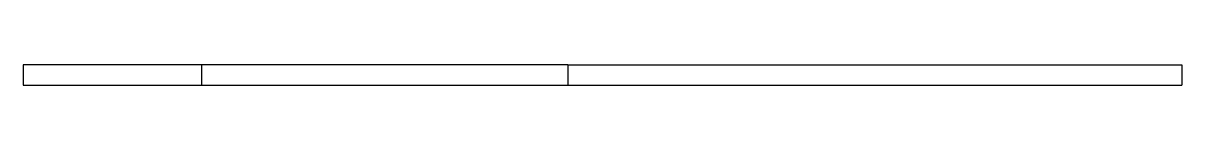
# Model space of a CAD drawing. Extents: x -56 to 56, y -1 to 1.
import ezdxf

# ---------------------------------------------------------------- set-up
doc = ezdxf.new("R2010")
doc.units = 0
doc.layers.get('0').update_dxf_attribs({"linetype": 'CONTINUOUS'})

msp = doc.modelspace()

# ---------------------------------------------------------------- linework, layer by layer
for p, q in [((-56.29, 1), (-56.29, -1)), ((-38.97, 1), (-56.29, 1)), ((-38.97, 1), (-38.97, -1)), ((-3.38, 1), (-38.97, 1)), ((-3.38, 1), (-3.38, -1)), ((-3.38, 1), (56.29, 1)), ((56.29, 1), (56.29, -1)), ((-56.29, -1), (-38.97, -1)), ((-38.97, -1), (-3.38, -1)), ((-3.38, -1), (56.29, -1))]:
    msp.add_line(p, q)

doc.saveas('drawing.dxf')
